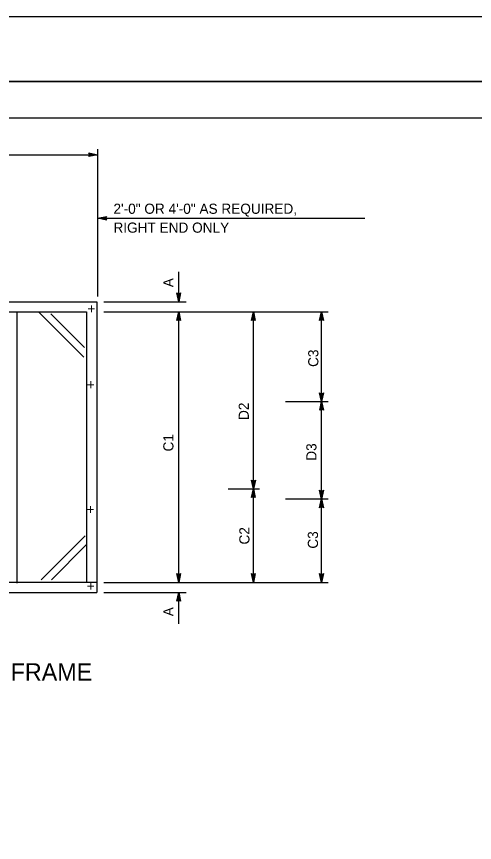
# Model space of a CAD drawing. Extents: x -894 to 866, y -476 to 714.
# Drawn here: x -380 to -65, y 145 to 714 of the extents above; entities that cross this region are included whole.
import ezdxf

# ---------------------------------------------------------------- set-up
doc = ezdxf.new("R2010")
doc.units = 0
for name, color, linetype in [('10 Sheet Format', 7, 'Continuous'), ('56 Stage 3 Anno', 7, 'Continuous'), ('57 Undefined', 7, 'Continuous'), ('60 Nongeo Data', 7, 'Continuous')]:
    doc.layers.add(name, color=color, linetype=linetype)

msp = doc.modelspace()

# ---------------------------------------------------------------- linework, layer by layer
at = {"layer": '10 Sheet Format'}
for p, q in [((-863.46, 668.96), (836.55, 668.96)), ((-813.45, 643.96), (811.55, 643.96))]:
    msp.add_line(p, q, dxfattribs=at)
for points in [[(-894.04, 713.56), (865.96, 713.56), (865.96, -476.44), (-894.04, -476.44)], [(-863.46, -431.04), (836.55, -431.04), (836.55, 668.96), (-863.46, 668.96)]]:
    msp.add_lwpolyline(points, close=True, dxfattribs=at)
at = {"layer": '56 Stage 3 Anno'}
for p, q in [((-329.49, 618.52), (-330.29, 619.86)), ((-330.29, 619.86), (-330.29, 619.86)), ((-330.29, 619.86), (-324.29, 618.52)), ((-330.07, 619.51), (-325.67, 618.52)), ((-324.29, 520.99), (-324.29, 622.29)), ((-665.16, 618.52), (-324.29, 618.52)), ((-324.29, 618.52), (-330.29, 617.19)), ((-330.29, 617.19), (-329.49, 618.52)), ((-330.29, 617.19), (-330.29, 617.19)), ((-325.68, 618.52), (-330.06, 617.55)), ((-327.05, 618.53), (-329.88, 617.9)), ((-329.84, 619.15), (-327.05, 618.53)), ((-329.66, 618.8), (-328.43, 618.53)), ((-328.43, 618.53), (-329.64, 618.26)), ((-324.29, 618.52), (-324.29, 618.52)), ((-324.29, 574.77), (-318.29, 576.1)), ((-318.29, 573.43), (-324.29, 574.77)), ((-324.29, 574.77), (-324.29, 574.77)), ((-324.29, 574.77), (-140.64, 574.77)), ((-318.51, 573.79), (-322.91, 574.77)), ((-322.9, 574.77), (-318.53, 575.74)), ((-321.53, 574.77), (-318.7, 575.39)), ((-318.74, 574.14), (-321.53, 574.77)), ((-320.15, 574.77), (-318.94, 575.03)), ((-318.92, 574.49), (-320.15, 574.77)), ((-318.29, 576.1), (-319.09, 574.77)), ((-319.09, 574.77), (-318.29, 573.43)), ((-318.29, 576.1), (-318.29, 576.1)), ((-318.29, 573.43), (-318.29, 573.43)), ((-268.58, 517.41), (-268.58, 537.91)), ((-268.58, 517.41), (-269.91, 523.41)), ((-269.91, 523.41), (-269.91, 523.41)), ((-269.91, 523.41), (-268.58, 522.61)), ((-268.58, 518.8), (-269.55, 523.17)), ((-268.58, 520.17), (-269.2, 522.99)), ((-268.58, 521.55), (-268.84, 522.76)), ((-268.58, 522.61), (-267.24, 523.41)), ((-267.24, 523.41), (-268.58, 517.41)), ((-267.59, 523.19), (-268.58, 518.79)), ((-267.95, 522.96), (-268.58, 520.17)), ((-268.3, 522.78), (-268.58, 521.55)), ((-267.24, 523.41), (-267.24, 523.41)), ((-320.02, 517.41), (-263.51, 517.41)), ((-268.58, 517.41), (-268.58, 517.41)), ((-320.02, 510.39), (-165.86, 510.39)), ((-269.92, 504.39), (-268.58, 510.39)), ((-269.56, 504.61), (-268.58, 509.01)), ((-269.2, 504.84), (-268.58, 507.63)), ((-268.86, 505.02), (-268.58, 506.25)), ((-268.58, 324.36), (-268.58, 510.39)), ((-268.58, 510.39), (-268.58, 510.39)), ((-268.58, 510.39), (-267.25, 504.39)), ((-268.58, 507.63), (-267.95, 504.8)), ((-268.58, 506.25), (-268.31, 505.04)), ((-268.57, 509), (-267.61, 504.63)), ((-218.6, 504.39), (-217.27, 510.39)), ((-218.25, 504.61), (-217.27, 509.01)), ((-217.89, 504.84), (-217.27, 507.63)), ((-217.54, 505.02), (-217.27, 506.25)), ((-217.27, 324.36), (-217.27, 510.39)), ((-217.27, 510.39), (-217.27, 510.39)), ((-217.27, 510.39), (-215.93, 504.39)), ((-217.27, 507.63), (-216.64, 504.8)), ((-217.27, 506.25), (-217, 505.04)), ((-217.26, 509), (-216.29, 504.63)), ((-171.69, 504.39), (-170.35, 510.39)), ((-171.33, 504.61), (-170.35, 509.01)), ((-170.97, 504.84), (-170.35, 507.63)), ((-170.63, 505.02), (-170.35, 506.25)), ((-170.35, 324.36), (-170.35, 510.39)), ((-170.35, 510.39), (-170.35, 510.39)), ((-170.35, 510.39), (-169.02, 504.39)), ((-170.35, 509), (-169.38, 504.63)), ((-170.35, 507.63), (-169.73, 504.8)), ((-170.35, 506.25), (-170.09, 505.04)), ((-268.58, 505.19), (-269.92, 504.39)), ((-269.92, 504.39), (-269.92, 504.39)), ((-267.25, 504.39), (-268.58, 505.19)), ((-267.25, 504.39), (-267.25, 504.39)), ((-217.27, 505.19), (-218.6, 504.39)), ((-218.6, 504.39), (-218.6, 504.39)), ((-215.93, 504.39), (-217.27, 505.19)), ((-215.93, 504.39), (-215.93, 504.39)), ((-170.35, 505.19), (-171.69, 504.39)), ((-171.69, 504.39), (-171.69, 504.39)), ((-169.02, 504.39), (-170.35, 505.19)), ((-169.02, 504.39), (-169.02, 504.39)), ((-170.36, 448.68), (-171.69, 454.68)), ((-171.69, 454.68), (-171.69, 454.68)), ((-171.69, 454.68), (-170.36, 453.88)), ((-170.36, 453.88), (-169.02, 454.68)), ((-169.02, 454.68), (-170.36, 448.68)), ((-169.02, 454.68), (-169.02, 454.68)), ((-170.36, 450.07), (-171.33, 454.45)), ((-170.36, 451.45), (-170.98, 454.27)), ((-170.35, 452.83), (-170.62, 454.04)), ((-169.37, 454.47), (-170.36, 450.06)), ((-169.73, 454.23), (-170.36, 451.45)), ((-170.08, 454.06), (-170.35, 452.83)), ((-195.19, 448.73), (-165.86, 448.73)), ((-171.66, 442.7), (-170.32, 448.7)), ((-170.32, 443.5), (-171.66, 442.7)), ((-171.3, 442.91), (-170.32, 447.32)), ((-170.94, 443.15), (-170.32, 445.94)), ((-170.59, 443.32), (-170.32, 444.55)), ((-170.36, 448.68), (-170.36, 448.68)), ((-170.32, 448.7), (-170.32, 448.7)), ((-170.32, 448.7), (-168.98, 442.7)), ((-170.32, 445.94), (-169.69, 443.11)), ((-170.32, 444.55), (-170.05, 443.34)), ((-168.98, 442.7), (-170.32, 443.5)), ((-170.31, 447.31), (-169.34, 442.93)), ((-171.66, 442.7), (-171.66, 442.7)), ((-168.99, 442.7), (-168.99, 442.7)), ((-217.23, 388.73), (-218.56, 394.73)), ((-218.56, 394.73), (-218.56, 394.73)), ((-218.56, 394.73), (-217.23, 393.93)), ((-217.23, 390.12), (-218.2, 394.49)), ((-217.23, 391.49), (-217.86, 394.32)), ((-217.23, 392.87), (-217.5, 394.08)), ((-217.23, 393.93), (-215.89, 394.73)), ((-215.89, 394.73), (-217.23, 388.73)), ((-216.25, 394.51), (-217.23, 390.11)), ((-216.61, 394.28), (-217.23, 391.49)), ((-216.95, 394.1), (-217.23, 392.87)), ((-215.89, 394.73), (-215.89, 394.73)), ((-234.53, 388.73), (-213.07, 388.73)), ((-218.6, 382.7), (-217.26, 388.7)), ((-218.25, 382.92), (-217.26, 387.32)), ((-217.26, 388.7), (-217.26, 388.7)), ((-217.26, 388.7), (-215.93, 382.7)), ((-217.26, 387.31), (-216.29, 382.93)), ((-217.23, 388.73), (-217.23, 388.73)), ((-170.36, 381.67), (-171.69, 387.67)), ((-171.69, 387.67), (-171.69, 387.67)), ((-171.69, 387.67), (-170.36, 386.87)), ((-170.36, 383.06), (-171.33, 387.43)), ((-170.36, 384.43), (-170.98, 387.25)), ((-170.35, 385.81), (-170.62, 387.02)), ((-170.36, 386.87), (-169.02, 387.67)), ((-169.02, 387.67), (-170.36, 381.67)), ((-169.37, 387.45), (-170.36, 383.05)), ((-169.73, 387.22), (-170.36, 384.43)), ((-170.08, 387.04), (-170.35, 385.81)), ((-169.02, 387.67), (-169.02, 387.67)), ((-217.26, 383.5), (-218.6, 382.7)), ((-218.6, 382.7), (-218.6, 382.7)), ((-217.89, 383.15), (-217.26, 385.94)), ((-217.54, 383.33), (-217.26, 384.56)), ((-217.26, 385.94), (-216.64, 383.11)), ((-217.26, 384.56), (-217, 383.35)), ((-215.93, 382.7), (-217.26, 383.5)), ((-215.93, 382.7), (-215.93, 382.7)), ((-195.19, 381.73), (-165.86, 381.73)), ((-171.72, 375.74), (-170.38, 381.74)), ((-170.38, 381.74), (-170.38, 381.74)), ((-170.38, 381.74), (-169.05, 375.74)), ((-170.36, 381.67), (-170.36, 381.67)), ((-170.38, 376.54), (-171.72, 375.74)), ((-171.72, 375.74), (-171.72, 375.74)), ((-171.37, 375.96), (-170.38, 380.36)), ((-171.01, 376.19), (-170.38, 378.98)), ((-170.66, 376.37), (-170.39, 377.6)), ((-170.39, 377.6), (-170.12, 376.39)), ((-170.38, 380.35), (-169.41, 375.98)), ((-170.38, 378.98), (-169.76, 376.15)), ((-169.05, 375.74), (-170.38, 376.54)), ((-169.05, 375.74), (-169.05, 375.74)), ((-268.58, 324.36), (-269.91, 330.36)), ((-269.91, 330.36), (-269.91, 330.36)), ((-269.91, 330.36), (-268.58, 329.56)), ((-268.58, 325.75), (-269.55, 330.12)), ((-268.58, 327.12), (-269.2, 329.94)), ((-268.58, 328.5), (-268.84, 329.71)), ((-268.58, 329.56), (-267.24, 330.36)), ((-267.24, 330.36), (-268.58, 324.36)), ((-267.59, 330.14), (-268.58, 325.74)), ((-267.95, 329.91), (-268.58, 327.12)), ((-268.3, 329.73), (-268.58, 328.5)), ((-267.24, 330.36), (-267.24, 330.36)), ((-217.27, 324.36), (-218.59, 330.36)), ((-218.59, 330.36), (-218.59, 330.36)), ((-218.59, 330.36), (-217.27, 329.56)), ((-217.27, 325.75), (-218.24, 330.12)), ((-217.26, 327.12), (-217.89, 329.94)), ((-217.26, 328.5), (-217.53, 329.71)), ((-217.27, 329.56), (-215.93, 330.36)), ((-215.93, 330.36), (-217.27, 324.36)), ((-216.28, 330.14), (-217.26, 325.74)), ((-216.64, 329.91), (-217.26, 327.12)), ((-216.99, 329.73), (-217.26, 328.5)), ((-215.93, 330.36), (-215.93, 330.36)), ((-170.35, 324.36), (-171.68, 330.36)), ((-171.68, 330.36), (-171.68, 330.36)), ((-171.68, 330.36), (-170.35, 329.56)), ((-170.35, 325.75), (-171.32, 330.12)), ((-170.35, 327.12), (-170.97, 329.94)), ((-170.35, 328.5), (-170.61, 329.71)), ((-170.35, 329.56), (-169.01, 330.36)), ((-169.01, 330.36), (-170.35, 324.36)), ((-169.37, 330.14), (-170.35, 325.74)), ((-169.73, 329.91), (-170.35, 327.12)), ((-170.07, 329.73), (-170.35, 328.5)), ((-169.01, 330.36), (-169.01, 330.36)), ((-320.02, 324.36), (-165.86, 324.36)), ((-268.58, 324.36), (-268.58, 324.36)), ((-217.27, 324.36), (-217.27, 324.36)), ((-170.35, 324.36), (-170.35, 324.36)), ((-320.02, 317.37), (-263.51, 317.37)), ((-269.92, 311.37), (-268.58, 317.37)), ((-269.56, 311.59), (-268.58, 315.99)), ((-269.2, 311.83), (-268.58, 314.61)), ((-268.86, 312), (-268.58, 313.23)), ((-268.58, 295.94), (-268.58, 317.37)), ((-268.58, 317.37), (-268.58, 317.37)), ((-268.58, 317.37), (-267.25, 311.37)), ((-268.58, 314.61), (-267.95, 311.79)), ((-268.58, 313.23), (-268.31, 312.02)), ((-268.57, 315.98), (-267.61, 311.61)), ((-268.58, 312.17), (-269.92, 311.37)), ((-269.92, 311.37), (-269.92, 311.37)), ((-267.25, 311.37), (-268.58, 312.17)), ((-267.25, 311.37), (-267.25, 311.37))]:
    msp.add_line(p, q, dxfattribs=at)
at = {"layer": '60 Nongeo Data'}
for points in [[(-664.94, 517.4), (-324.94, 517.4)], [(-324.94, 517.4), (-324.94, 317.4)], [(-665.05, 510.4), (-331.94, 510.4)], [(-379.94, 510.22), (-379.94, 323.85)], [(-333.89, 479.36), (-364.73, 510.19)], [(-357.9, 510.36), (-357.9, 510.36)], [(-333.35, 485.81), (-356.54, 509)], [(-331.94, 510.4), (-331.94, 324.54)], [(-363.2, 326.14), (-332.98, 356.36)], [(-356.15, 326.19), (-332.23, 350.11)], [(-664.94, 324.4), (-324.93, 324.4)], [(-324.94, 326.29), (-324.94, 317.4)], [(-664.94, 317.4), (-324.94, 317.4)], [(-334, 317.4), (-324.94, 317.4)]]:
    msp.add_lwpolyline(points, dxfattribs=at)

# ---------------------------------------------------------------- texts
at = {"layer": '57 Undefined'}
for s, height, p in [('2\'-0" OR 4\'-0" AS REQUIRED,', 7, (-313.45, 577.86)), ('RIGHT END ONLY', 7, (-313.45, 564.86)), ('NEW OR EXISTING REMOVABLE SIGN PANEL FRAME', 12, (-739.06, 256.74))]:
    msp.add_text(s, height=height, dxfattribs=at).set_placement(p)
for s, p in [('A', (-272.19, 527.36)), ('C3', (-172.54, 472.55)), ('D2', (-220.33, 436.06)), ('C1', (-272.19, 414.4)), ('D3', (-173.86, 408.04)), ('C2', (-219.92, 350.39)), ('C3', (-172.81, 347.56)), ('A', (-272.19, 301.06))]:
    msp.add_text(s, height=7, rotation=90, dxfattribs=at).set_placement(p)
at = {"layer": '60 Nongeo Data'}
for p in [(-331.33, 509.1), (-331.84, 456.94), (-331.96, 371.07), (-331.84, 318.4)]:
    msp.add_text('+', height=7, dxfattribs=at).set_placement(p)

doc.saveas('drawing.dxf')
